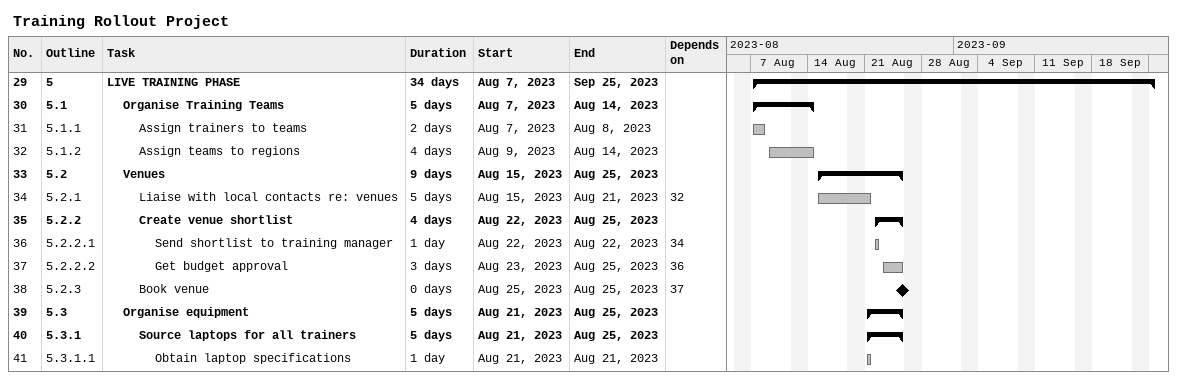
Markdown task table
Training Rollout Project

| ID | WBS | Task | Duration | Start | Finish | Predecessors |
|---|---|---|---|---|---|---|
| 29 | 5 | **LIVE TRAINING PHASE** | 34d | 2023-08-07 | 2023-09-25 |  |
| 30 | 5.1 | **Organise Training Teams** | 5d | 2023-08-07 | 2023-08-14 |  |
| 31 | 5.1.1 | Assign trainers to teams | 2d | 2023-08-07 | 2023-08-08 |  |
| 32 | 5.1.2 | Assign teams to regions | 4d | 2023-08-09 | 2023-08-14 |  |
| 33 | 5.2 | **Venues** | 9d | 2023-08-15 | 2023-08-25 |  |
| 34 | 5.2.1 | Liaise with local contacts re: venues | 5d | 2023-08-15 | 2023-08-21 | 32 |
| 35 | 5.2.2 | **Create venue shortlist** | 4d | 2023-08-22 | 2023-08-25 |  |
| 36 | 5.2.2.1 | Send shortlist to training manager | 1d | 2023-08-22 | 2023-08-22 | 34 |
| 37 | 5.2.2.2 | Get budget approval | 3d | 2023-08-23 | 2023-08-25 | 36 |
| 38 | 5.2.3 | Book venue | 0d | 2023-08-25 | 2023-08-25 | 37 |
| 39 | 5.3 | **Organise equipment** | 5d | 2023-08-21 | 2023-08-25 |  |
| 40 | 5.3.1 | **Source laptops for all trainers** | 5d | 2023-08-21 | 2023-08-25 |  |
| 41 | 5.3.1.1 | Obtain laptop specifications | 1d | 2023-08-21 | 2023-08-21 |  |
